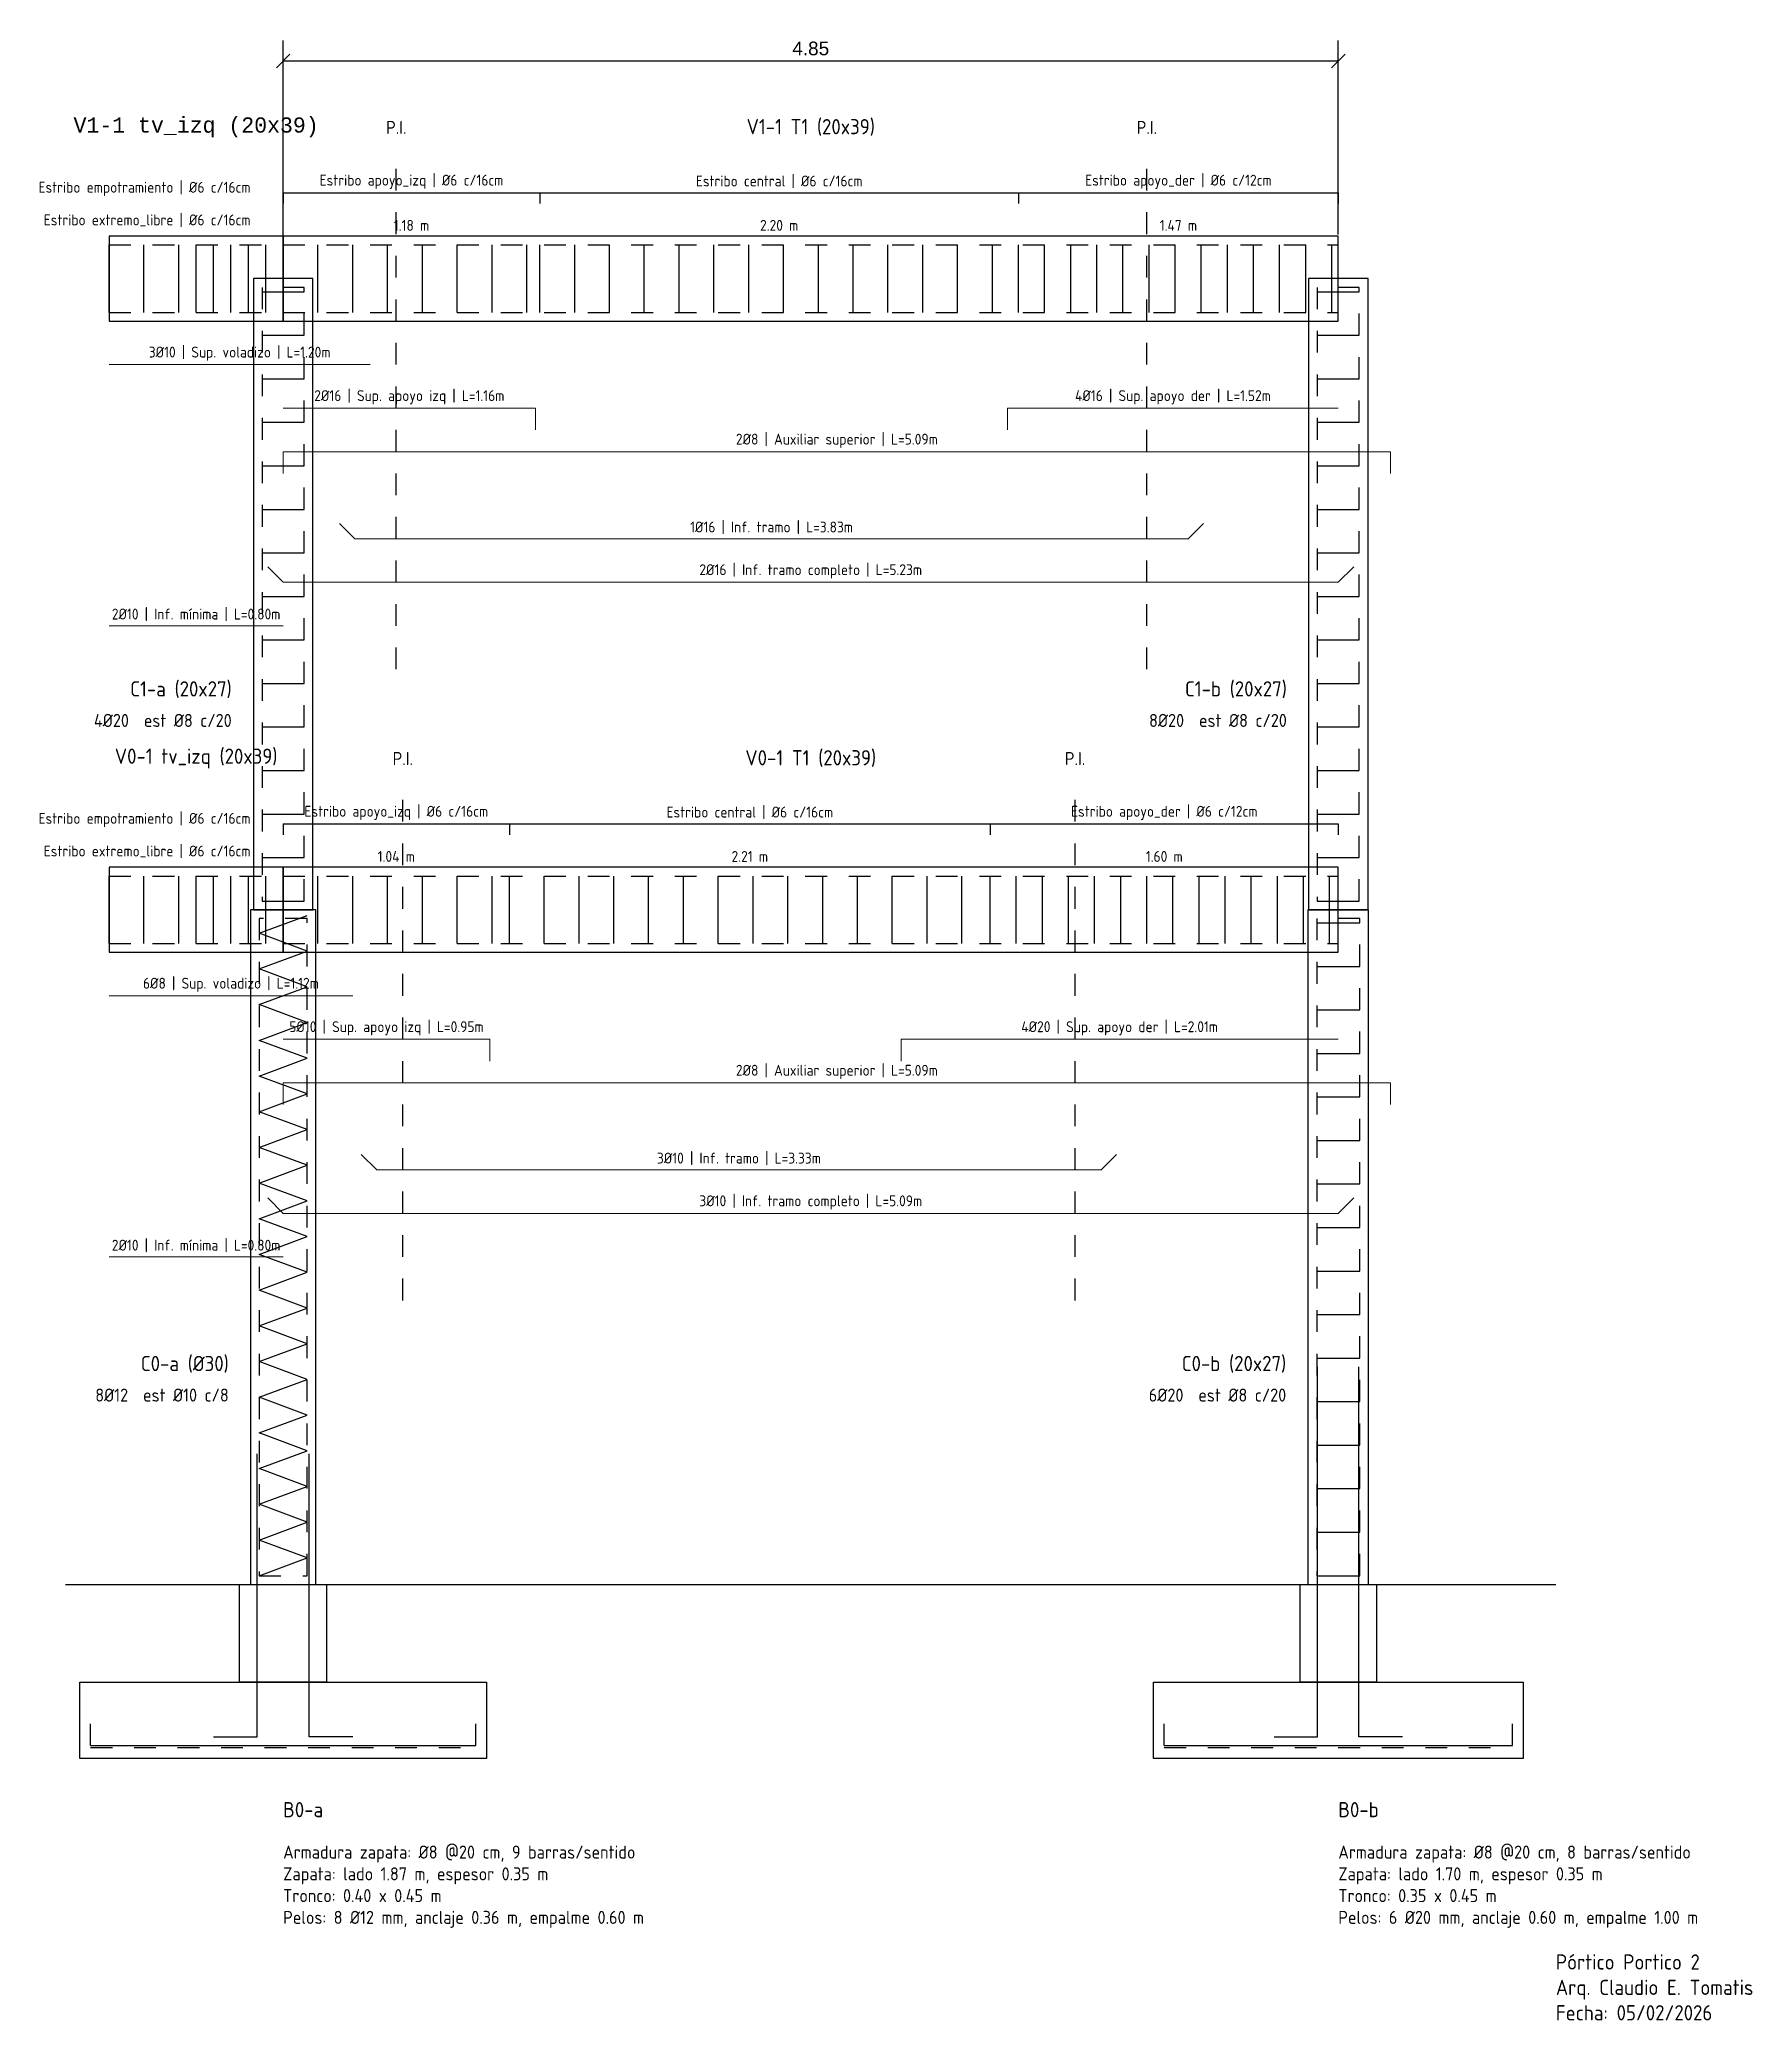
# Model space of a CAD drawing. Header units: metres. Extents: x -1.12 to 6.75, y -2 to 7.1.
import ezdxf

# ---------------------------------------------------------------- set-up
doc = ezdxf.new("R2010")
doc.units = ezdxf.units.M
doc.linetypes.add('MY_DASHED', pattern=[0.09, 0.04, -0.05])
doc.linetypes.add('MY_DOT', pattern=[0.05, 0, -0.05])
for name, color, linetype in [('armadura', 1, 'Continuous'), ('cotas', 5, 'Continuous'), ('estribos', 3, 'Continuous'), ('hormigon', 9, 'Continuous'), ('puntos_inflexion', 4, 'MY_DOT'), ('recubrimiento', 6, 'MY_DASHED'), ('suelo', 7, 'Continuous'), ('sunchos', 11, 'Continuous'), ('texto', 2, 'Continuous')]:
    doc.layers.add(name, color=color, linetype=linetype)
doc.layers.add('DIMENSION', color=3, linetype='Continuous', lineweight=25)
doc.styles.add('LiberationMono', font='LiberationMono-Regular.ttf')
doc.styles.add('LiberationSans', font='LiberationSans-Regular.ttf')
doc.styles.add('OpenSansCondensed-Light', font='OpenSansCondensed-Light.ttf')
doc.styles.get("Standard").update_dxf_attribs({"font": 'isocp.shx'})
doc.dimstyles.new('EZ_M_25_H25_CM', dxfattribs={"dimtxt": 0.0625, "dimasz": 0.0625, "dimexe": 0.09375, "dimexo": 0.03125, "dimgap": 0.025, "dimtad": 1, "dimlfac": 100, "dimzin": 12, "dimtxsty": 'OpenSansCondensed-Light', "dimtsz": 0.03125, "dimcen": 2.5, "dimazin": 3, "dimtfac": 0.5, "dimtmove": 2, "dimatfit": 3})

# ---------------------------------------------------------------- blocks, each defined once
blk = doc.blocks.new('*D6')
at = {"layer": 'Defpoints', "color": 0}
for p in [(4.85, 7.000263), (0, 6.130976), (4.85, 6.170976)]:
    blk.add_point(p, dxfattribs=at)
at = {"layer": 'DIMENSION', "color": 0, "lineweight": -2}
for p, q in [((0.03125, 7.031513), (-0.03125, 6.969013)), ((0, 6.162226), (0, 7.094013)), ((4.81875, 6.969013), (4.88125, 7.031513)), ((4.85, 6.202226), (4.85, 7.094013)), ((0, 7.000263), (4.85, 7.000263))]:
    blk.add_line(p, q, dxfattribs=at)
at = {"layer": 'DIMENSION', "color": 0, "insert": (2.425, 7.057419), "char_height": 0.0625, "attachment_point": 5, "style": 'LiberationSans'}
blk.add_mtext('4.85', dxfattribs=at)

msp = doc.modelspace()

# ---------------------------------------------------------------- linework, layer by layer
at = {"layer": 'armadura'}
for p, q in [((4.755, -0.7), (4.755, 1)), ((4.945, -0.7), (4.945, 1)), ((-0.12, -0.7), (-0.12, 0.6)), ((0.12, -0.7), (0.12, 0.6)), ((-0.885, -0.74), (-0.885, -0.64)), ((-0.32, -0.7), (-0.12, -0.7)), ((0.32, -0.7), (0.12, -0.7)), ((0.885, -0.74), (0.885, -0.64)), ((4.05, -0.74), (4.05, -0.64)), ((4.555, -0.7), (4.755, -0.7)), ((5.145, -0.7), (4.945, -0.7)), ((5.65, -0.74), (5.65, -0.64)), ((-0.885, -0.74), (0.885, -0.74)), ((4.05, -0.74), (5.65, -0.74))]:
    msp.add_line(p, q, dxfattribs=at)
at = {"layer": 'armadura', "lineweight": 13}
for points in [[(-0.8, 5.605), (0.4, 5.605)], [(-0.8, 4.405), (0, 4.405)], [(0, 2.505), (0.95, 2.505), (0.95, 2.405)], [(0.3593, 1.9757), (0.43, 1.905), (3.76, 1.905), (3.8307, 1.9757)], [(-0.0707, 1.7757), (0, 1.705), (4.85, 1.705), (4.9207, 1.7757)], [(-0.8, 1.505), (0, 1.505)]]:
    msp.add_lwpolyline(points, dxfattribs=at)
at = {"layer": 'armadura', "lineweight": 18}
for points in [[(0, 5.405), (1.16, 5.405), (1.16, 5.305)], [(3.33, 5.305), (3.33, 5.405), (4.85, 5.405)], [(0.2593, 4.8757), (0.33, 4.805), (4.16, 4.805), (4.2307, 4.8757)], [(-0.0707, 4.6757), (0, 4.605), (4.85, 4.605), (4.9207, 4.6757)]]:
    msp.add_lwpolyline(points, dxfattribs=at)
at = {"layer": 'armadura', "lineweight": 9}
for points in [[(0, 5.105), (0, 5.205), (5.09, 5.205), (5.09, 5.105)], [(-0.8, 2.705), (0.32, 2.705)], [(0, 2.205), (0, 2.305), (5.09, 2.305), (5.09, 2.205)]]:
    msp.add_lwpolyline(points, dxfattribs=at)
at = {"layer": 'armadura', "lineweight": 20}
msp.add_lwpolyline([(2.84, 2.405), (2.84, 2.505), (4.85, 2.505)], dxfattribs=at)
at = {"layer": 'cotas'}
for p, q in [((0, 6.395), (1.18, 6.395)), ((0, 6.395), (0, 6.345)), ((1.18, 6.395), (1.18, 6.345)), ((1.18, 6.395), (3.38, 6.395)), ((1.18, 6.395), (1.18, 6.345)), ((3.38, 6.395), (3.38, 6.345)), ((3.38, 6.395), (4.85, 6.395)), ((3.38, 6.395), (3.38, 6.345)), ((4.85, 6.395), (4.85, 6.345)), ((0, 3.495), (1.04, 3.495)), ((0, 3.495), (0, 3.445)), ((1.04, 3.495), (1.04, 3.445)), ((1.04, 3.495), (3.25, 3.495)), ((1.04, 3.495), (1.04, 3.445)), ((3.25, 3.495), (3.25, 3.445)), ((3.25, 3.495), (4.85, 3.495)), ((3.25, 3.495), (3.25, 3.445)), ((4.85, 3.495), (4.85, 3.445))]:
    msp.add_line(p, q, dxfattribs=at)
at = {"layer": 'estribos'}
for p, q in [((-0.8, 5.845), (-0.8, 6.155)), ((-0.8, 5.845), (-0.8, 6.155)), ((-0.8, 5.845), (-0.8, 6.155)), ((-0.64, 5.845), (-0.64, 6.155)), ((-0.64, 5.845), (-0.64, 6.155)), ((-0.64, 5.845), (-0.64, 6.155)), ((-0.48, 5.845), (-0.48, 6.155)), ((-0.48, 5.845), (-0.48, 6.155)), ((-0.48, 5.845), (-0.48, 6.155)), ((-0.4, 5.845), (-0.4, 6.155)), ((-0.32, 5.845), (-0.32, 6.155)), ((-0.32, 5.845), (-0.32, 6.155)), ((-0.24, 5.845), (-0.24, 6.155)), ((-0.16, 5.845), (-0.16, 6.155)), ((-0.16, 5.845), (-0.16, 6.155)), ((-0.08, 5.845), (-0.08, 6.155)), ((0, 5.845), (0, 6.155)), ((0.16, 5.845), (0.16, 6.155)), ((0.32, 5.845), (0.32, 6.155)), ((0.48, 5.845), (0.48, 6.155)), ((0.64, 5.845), (0.64, 6.155)), ((0.8, 5.845), (0.8, 6.155)), ((0.96, 5.845), (0.96, 6.155)), ((1.12, 5.845), (1.12, 6.155)), ((1.18, 5.845), (1.18, 6.155)), ((1.34, 5.845), (1.34, 6.155)), ((1.5, 5.845), (1.5, 6.155)), ((1.66, 5.845), (1.66, 6.155)), ((1.82, 5.845), (1.82, 6.155)), ((1.98, 5.845), (1.98, 6.155)), ((2.14, 5.845), (2.14, 6.155)), ((2.3, 5.845), (2.3, 6.155)), ((2.46, 5.845), (2.46, 6.155)), ((2.62, 5.845), (2.62, 6.155)), ((2.78, 5.845), (2.78, 6.155)), ((2.94, 5.845), (2.94, 6.155)), ((3.1, 5.845), (3.1, 6.155)), ((3.26, 5.845), (3.26, 6.155)), ((3.38, 5.845), (3.38, 6.155)), ((3.5, 5.845), (3.5, 6.155)), ((3.62, 5.845), (3.62, 6.155)), ((3.74, 5.845), (3.74, 6.155)), ((3.86, 5.845), (3.86, 6.155)), ((3.98, 5.845), (3.98, 6.155)), ((4.1, 5.845), (4.1, 6.155)), ((4.22, 5.845), (4.22, 6.155)), ((4.34, 5.845), (4.34, 6.155)), ((4.46, 5.845), (4.46, 6.155)), ((4.58, 5.845), (4.58, 6.155)), ((4.7, 5.845), (4.7, 6.155)), ((4.82, 5.845), (4.82, 6.155)), ((-0.0965, 5.94), (0.0965, 5.94)), ((4.7535, 5.94), (4.9465, 5.94)), ((-0.0965, 5.74), (0.0965, 5.74)), ((4.7535, 5.74), (4.9465, 5.74)), ((-0.0965, 5.54), (0.0965, 5.54)), ((4.7535, 5.54), (4.9465, 5.54)), ((-0.0965, 5.34), (0.0965, 5.34)), ((4.7535, 5.34), (4.9465, 5.34)), ((-0.0965, 5.14), (0.0965, 5.14)), ((4.7535, 5.14), (4.9465, 5.14)), ((-0.0965, 4.94), (0.0965, 4.94)), ((4.7535, 4.94), (4.9465, 4.94)), ((-0.0965, 4.74), (0.0965, 4.74)), ((4.7535, 4.74), (4.9465, 4.74)), ((-0.0965, 4.54), (0.0965, 4.54)), ((4.7535, 4.54), (4.9465, 4.54)), ((-0.0965, 4.34), (0.0965, 4.34)), ((4.7535, 4.34), (4.9465, 4.34)), ((-0.0965, 4.14), (0.0965, 4.14)), ((4.7535, 4.14), (4.9465, 4.14)), ((-0.0965, 3.94), (0.0965, 3.94)), ((4.7535, 3.94), (4.9465, 3.94)), ((-0.0965, 3.74), (0.0965, 3.74)), ((4.7535, 3.74), (4.9465, 3.74)), ((-0.0965, 3.54), (0.0965, 3.54)), ((4.7535, 3.54), (4.9465, 3.54)), ((-0.0965, 3.34), (0.0965, 3.34)), ((4.7535, 3.34), (4.9465, 3.34)), ((-0.8, 2.945), (-0.8, 3.255)), ((-0.8, 2.945), (-0.8, 3.255)), ((-0.8, 2.945), (-0.8, 3.255)), ((-0.64, 2.945), (-0.64, 3.255)), ((-0.64, 2.945), (-0.64, 3.255)), ((-0.64, 2.945), (-0.64, 3.255)), ((-0.48, 2.945), (-0.48, 3.255)), ((-0.48, 2.945), (-0.48, 3.255)), ((-0.48, 2.945), (-0.48, 3.255)), ((-0.4, 2.945), (-0.4, 3.255)), ((-0.32, 2.945), (-0.32, 3.255)), ((-0.32, 2.945), (-0.32, 3.255)), ((-0.24, 2.945), (-0.24, 3.255)), ((-0.16, 2.945), (-0.16, 3.255)), ((-0.16, 2.945), (-0.16, 3.255)), ((-0.08, 2.945), (-0.08, 3.255)), ((0, 2.945), (0, 3.255)), ((0.16, 2.945), (0.16, 3.255)), ((0.32, 2.945), (0.32, 3.255)), ((0.48, 2.945), (0.48, 3.255)), ((0.64, 2.945), (0.64, 3.255)), ((0.8, 2.945), (0.8, 3.255)), ((0.96, 2.945), (0.96, 3.255)), ((1.04, 2.945), (1.04, 3.255)), ((1.2, 2.945), (1.2, 3.255)), ((1.36, 2.945), (1.36, 3.255)), ((1.52, 2.945), (1.52, 3.255)), ((1.68, 2.945), (1.68, 3.255)), ((1.84, 2.945), (1.84, 3.255)), ((2, 2.945), (2, 3.255)), ((2.16, 2.945), (2.16, 3.255)), ((2.32, 2.945), (2.32, 3.255)), ((2.48, 2.945), (2.48, 3.255)), ((2.64, 2.945), (2.64, 3.255)), ((2.8, 2.945), (2.8, 3.255)), ((2.96, 2.945), (2.96, 3.255)), ((3.12, 2.945), (3.12, 3.255)), ((3.25, 2.945), (3.25, 3.255)), ((3.37, 2.945), (3.37, 3.255)), ((3.49, 2.945), (3.49, 3.255)), ((3.61, 2.945), (3.61, 3.255)), ((3.73, 2.945), (3.73, 3.255)), ((3.85, 2.945), (3.85, 3.255)), ((3.97, 2.945), (3.97, 3.255)), ((4.09, 2.945), (4.09, 3.255)), ((4.21, 2.945), (4.21, 3.255)), ((4.33, 2.945), (4.33, 3.255)), ((4.45, 2.945), (4.45, 3.255)), ((4.57, 2.945), (4.57, 3.255)), ((4.69, 2.945), (4.69, 3.255)), ((4.81, 2.945), (4.81, 3.255)), ((-0.0965, 3.14), (0.0965, 3.14)), ((4.7535, 3.14), (4.9465, 3.14)), ((4.7505, 3.04), (4.9495, 3.04)), ((4.7505, 2.84), (4.9495, 2.84)), ((4.7505, 2.64), (4.9495, 2.64)), ((4.7505, 2.44), (4.9495, 2.44)), ((4.7505, 2.24), (4.9495, 2.24)), ((4.7505, 2.04), (4.9495, 2.04)), ((4.7505, 1.84), (4.9495, 1.84)), ((4.7505, 1.64), (4.9495, 1.64)), ((4.7505, 1.44), (4.9495, 1.44)), ((4.7505, 1.24), (4.9495, 1.24)), ((4.7505, 1.04), (4.9495, 1.04)), ((4.7505, 0.84), (4.9495, 0.84)), ((4.7505, 0.64), (4.9495, 0.64)), ((4.7505, 0.44), (4.9495, 0.44)), ((4.7505, 0.24), (4.9495, 0.24)), ((4.7505, 0.04), (4.9495, 0.04))]:
    msp.add_line(p, q, dxfattribs=at)
at = {"layer": 'hormigon'}
for points in [[(-0.8, 5.805), (0, 5.805), (0, 6.195), (-0.8, 6.195), (-0.8, 5.805)], [(0, 5.805), (4.85, 5.805), (4.85, 6.195), (0, 6.195), (0, 5.805)], [(-0.1365, 3.1), (0.1365, 3.1), (0.1365, 6), (-0.1365, 6), (-0.1365, 3.1)], [(4.7135, 3.1), (4.9865, 3.1), (4.9865, 6), (4.7135, 6), (4.7135, 3.1)], [(-0.8, 2.905), (0, 2.905), (0, 3.295), (-0.8, 3.295), (-0.8, 2.905)], [(0, 2.905), (4.85, 2.905), (4.85, 3.295), (0, 3.295), (0, 2.905)], [(-0.15, 0), (0.15, 0), (0.15, 3.1), (-0.15, 3.1), (-0.15, 0)], [(4.7105, 0), (4.9895, 0), (4.9895, 3.1), (4.7105, 3.1), (4.7105, 0)], [(-0.2, 0), (0.2, 0), (0.2, -0.45), (-0.2, -0.45), (-0.2, 0)], [(4.675, 0), (5.025, 0), (5.025, -0.45), (4.675, -0.45), (4.675, 0)], [(-0.935, -0.45), (0.935, -0.45), (0.935, -0.8), (-0.935, -0.8), (-0.935, -0.45)], [(4, -0.45), (5.7, -0.45), (5.7, -0.8), (4, -0.8), (4, -0.45)]]:
    msp.add_lwpolyline(points, dxfattribs=at)
at = {"layer": 'puntos_inflexion', "linetype": 'MY_DOT'}
for p, q in [((0.52, 4.205), (0.52, 6.595)), ((3.97, 4.205), (3.97, 6.595)), ((0.55, 1.305), (0.55, 3.695)), ((3.64, 1.305), (3.64, 3.695))]:
    msp.add_line(p, q, dxfattribs=at)
at = {"layer": 'recubrimiento', "linetype": 'MY_DASHED'}
for p, q in [((-0.8, 6.155), (0, 6.155)), ((0, 6.155), (4.85, 6.155)), ((-0.8, 5.845), (0, 5.845)), ((0, 5.845), (4.85, 5.845)), ((-0.8, 3.255), (0, 3.255)), ((0, 3.255), (4.85, 3.255)), ((-0.8, 2.945), (0, 2.945)), ((0, 2.945), (4.85, 2.945)), ((-0.885, -0.75), (0.885, -0.75)), ((4.05, -0.75), (5.65, -0.75))]:
    msp.add_line(p, q, dxfattribs=at)
for points in [[(-0.0965, 3.14), (0.0965, 3.14), (0.0965, 5.96), (-0.0965, 5.96), (-0.0965, 3.14)], [(4.7535, 3.14), (4.9465, 3.14), (4.9465, 5.96), (4.7535, 5.96), (4.7535, 3.14)], [(-0.11, 0.04), (0.11, 0.04), (0.11, 3.06), (-0.11, 3.06), (-0.11, 0.04)], [(4.7505, 0.04), (4.9495, 0.04), (4.9495, 3.06), (4.7505, 3.06), (4.7505, 0.04)]]:
    msp.add_lwpolyline(points, dxfattribs=at)
at = {"layer": 'suelo'}
msp.add_line((-1, 0), (5.85, 0), dxfattribs=at)
at = {"layer": 'sunchos'}
for p, q in [((-0.11, 2.992), (0.11, 3.074)), ((0.11, 2.91), (-0.11, 2.992)), ((-0.11, 2.828), (0.11, 2.91)), ((0.11, 2.746), (-0.11, 2.828)), ((-0.11, 2.664), (0.11, 2.746)), ((0.11, 2.582), (-0.11, 2.664)), ((-0.11, 2.5), (0.11, 2.582)), ((0.11, 2.418), (-0.11, 2.5)), ((-0.11, 2.336), (0.11, 2.418)), ((0.11, 2.254), (-0.11, 2.336)), ((-0.11, 2.172), (0.11, 2.254)), ((0.11, 2.09), (-0.11, 2.172)), ((-0.11, 2.008), (0.11, 2.09)), ((0.11, 1.926), (-0.11, 2.008)), ((-0.11, 1.844), (0.11, 1.926)), ((0.11, 1.762), (-0.11, 1.844)), ((-0.11, 1.68), (0.11, 1.762)), ((0.11, 1.598), (-0.11, 1.68)), ((-0.11, 1.516), (0.11, 1.598)), ((0.11, 1.434), (-0.11, 1.516)), ((-0.11, 1.352), (0.11, 1.434)), ((0.11, 1.27), (-0.11, 1.352)), ((-0.11, 1.188), (0.11, 1.27)), ((0.11, 1.106), (-0.11, 1.188)), ((-0.11, 1.024), (0.11, 1.106)), ((0.11, 0.942), (-0.11, 1.024)), ((-0.11, 0.86), (0.11, 0.942)), ((0.11, 0.778), (-0.11, 0.86)), ((-0.11, 0.696), (0.11, 0.778)), ((0.11, 0.614), (-0.11, 0.696)), ((-0.11, 0.532), (0.11, 0.614)), ((0.11, 0.45), (-0.11, 0.532)), ((-0.11, 0.368), (0.11, 0.45)), ((0.11, 0.286), (-0.11, 0.368)), ((-0.11, 0.204), (0.11, 0.286)), ((0.11, 0.122), (-0.11, 0.204)), ((-0.11, 0.04), (0.11, 0.122))]:
    msp.add_line(p, q, dxfattribs=at)

# ---------------------------------------------------------------- texts
at = {"layer": 'cotas', "char_height": 0.05, "attachment_point": 5}
for s, insert in [('1.18 m', (0.59, 6.245)), ('2.20 m', (2.28, 6.245)), ('1.47 m', (4.115, 6.245)), ('1.04 m', (0.52, 3.345)), ('2.21 m', (2.145, 3.345)), ('1.60 m', (4.05, 3.345))]:
    msp.add_mtext(s, dxfattribs=dict(at, insert=insert))
at = {"layer": 'texto', "insert": (-0.4, 6.695), "char_height": 0.07, "attachment_point": 5, "style": 'LiberationMono'}
msp.add_mtext('V1-1 tv_izq (20x39)', dxfattribs=at)
at = {"layer": 'texto'}
for s, insert, char_height, attachment_point in [('V1-1 T1 (20x39)', (2.425, 6.695), 0.07, 5), ('P.I.', (0.52, 6.695), 0.06, 5), ('P.I.', (3.97, 6.695), 0.06, 5), ('Estribo apoyo_izq | Ø6 c/16cm', (0.59, 6.445), 0.05, 5), ('Estribo central | Ø6 c/16cm', (2.28, 6.445), 0.05, 5), ('Estribo apoyo_der | Ø6 c/12cm', (4.115, 6.445), 0.05, 5), ('Estribo empotramiento | Ø6 c/16cm', (-0.15, 6.445), 0.05, 3), ('Estribo extremo_libre | Ø6 c/16cm', (-0.15, 6.295), 0.05, 3), ('3Ø10 | Sup. voladizo | L=1.20m', (-0.2, 5.655), 0.05, 5), ('2Ø16 | Sup. apoyo izq | L=1.16m', (0.58, 5.455), 0.05, 5), ('4Ø16 | Sup. apoyo der | L=1.52m', (4.09, 5.455), 0.05, 5), ('2Ø8 | Auxiliar superior | L=5.09m', (2.545, 5.255), 0.05, 5), ('1Ø16 | Inf. tramo | L=3.83m', (2.245, 4.855), 0.05, 5), ('2Ø16 | Inf. tramo completo | L=5.23m', (2.425, 4.655), 0.05, 5), ('2Ø10 | Inf. mínima | L=0.80m', (-0.4, 4.455), 0.05, 5), ('C1-a (20x27)', (-0.2365, 4.15), 0.07, 3), ('C1-b (20x27)', (4.6135, 4.15), 0.07, 3), ('4Ø20  est Ø8 c/20', (-0.2365, 4), 0.06, 3), ('8Ø20  est Ø8 c/20', (4.6135, 4), 0.06, 3), ('V0-1 tv_izq (20x39)', (-0.4, 3.795), 0.07, 5), ('P.I.', (0.55, 3.795), 0.06, 5), ('V0-1 T1 (20x39)', (2.425, 3.795), 0.07, 5), ('P.I.', (3.64, 3.795), 0.06, 5), ('Estribo empotramiento | Ø6 c/16cm', (-0.15, 3.545), 0.05, 3), ('Estribo apoyo_izq | Ø6 c/16cm', (0.52, 3.545), 0.05, 5), ('Estribo central | Ø6 c/16cm', (2.145, 3.545), 0.05, 5), ('Estribo apoyo_der | Ø6 c/12cm', (4.05, 3.545), 0.05, 5), ('Estribo extremo_libre | Ø6 c/16cm', (-0.15, 3.395), 0.05, 3), ('6Ø8 | Sup. voladizo | L=1.12m', (-0.24, 2.755), 0.05, 5), ('5Ø10 | Sup. apoyo izq | L=0.95m', (0.475, 2.555), 0.05, 5), ('4Ø20 | Sup. apoyo der | L=2.01m', (3.845, 2.555), 0.05, 5), ('2Ø8 | Auxiliar superior | L=5.09m', (2.545, 2.355), 0.05, 5), ('3Ø10 | Inf. tramo | L=3.33m', (2.095, 1.955), 0.05, 5), ('3Ø10 | Inf. tramo completo | L=5.09m', (2.425, 1.755), 0.05, 5), ('2Ø10 | Inf. mínima | L=0.80m', (-0.4, 1.555), 0.05, 5), ('C0-a (Ø30)', (-0.25, 1.05), 0.07, 3), ('C0-b (20x27)', (4.6105, 1.05), 0.07, 3), ('8Ø12  est Ø10 c/8', (-0.25, 0.9), 0.06, 3), ('6Ø20  est Ø8 c/20', (4.6105, 0.9), 0.06, 3), ('B0-a', (0, -1), 0.07, 1), ('B0-b', (4.85, -1), 0.07, 1), ('Armadura zapata: Ø8 @20 cm, 9 barras/sentido\\PZapata: lado 1.87 m, espesor 0.35 m\\PTronco: 0.40 x 0.45 m\\PPelos: 8 Ø12 mm, anclaje 0.36 m, empalme 0.60 m', (0, -1.2), 0.06, 1), ('Armadura zapata: Ø8 @20 cm, 8 barras/sentido\\PZapata: lado 1.70 m, espesor 0.35 m\\PTronco: 0.35 x 0.45 m\\PPelos: 6 Ø20 mm, anclaje 0.60 m, empalme 1.00 m', (4.85, -1.2), 0.06, 1), ('Pórtico Portico 2\\PArq. Claudio E. Tomatis\\PFecha: 05/02/2026', (5.85, -1.7), 0.07, 1)]:
    msp.add_mtext(s, dxfattribs=dict(at, insert=insert, char_height=char_height, attachment_point=attachment_point))

# ---------------------------------------------------------------- dimensions: what is measured, and where the dimension line sits
at = {"layer": 'DIMENSION'}
dim = msp.add_linear_dim(base=(4.85, 7.0003), p1=(0, 6.131), p2=(4.85, 6.171), dimstyle='EZ_M_25_H25_CM', override={"dimlfac": 1, "dimtxsty": 'LiberationSans', "dimsah": 1, "dimtmove": 1, "dimtolj": 0}, dxfattribs=at)
dim.commit()
dim.dimension.update_dxf_attribs({"geometry": '*D6', "text_midpoint": (2.425, 7.0003), "dimtype": 160})

doc.saveas('drawing.dxf')
